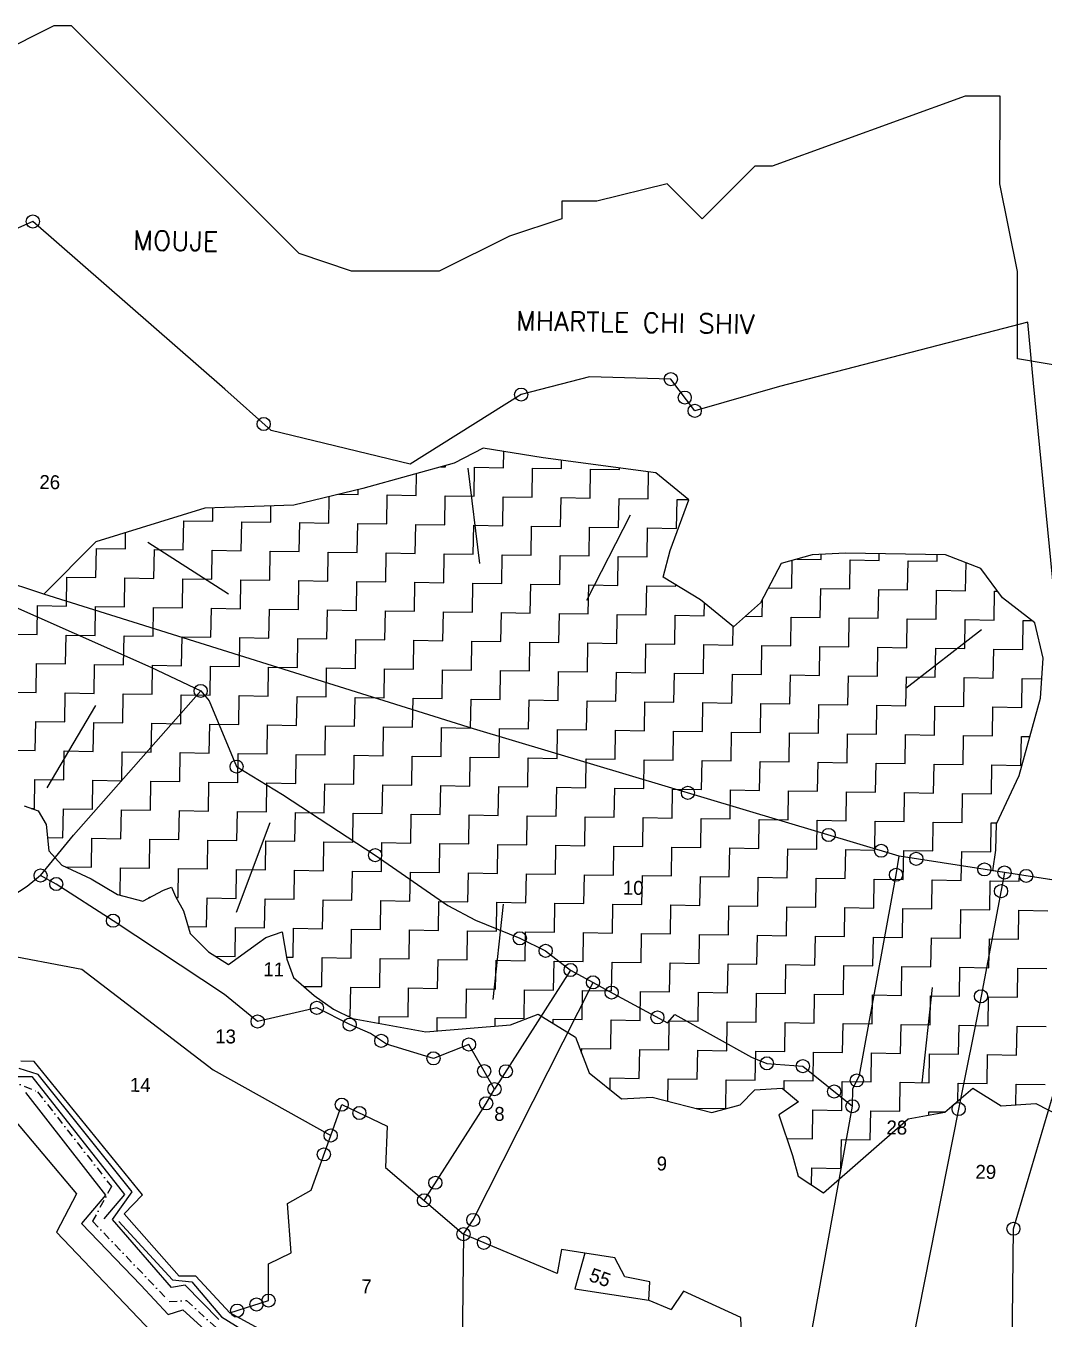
# Model space of a CAD drawing. Header units: metres. Extents: x 356669 to 359675, y 1739187 to 1741011.
# Drawn here: x 357577 to 358215, y 1739970 to 1740781 of the extents above; entities that cross this region are included whole.
import ezdxf

# ---------------------------------------------------------------- set-up
doc = ezdxf.new("R2010")
doc.units = ezdxf.units.M
doc.linetypes.add('DASHDOT', pattern=[1, 0.5, -0.25, 0, -0.25])
for name, color, linetype in [('LINE_WATER', 4, 'Continuous'), ('POLY_HATCH', 12, 'Continuous'), ('POLY_PARCEL', 6, 'Continuous'), ('POLY_WATER', 4, 'Continuous'), ('SYM_ARROW', 1, 'Continuous'), ('TEXT_MAPOUT', 7, 'Continuous'), ('TEXT_PARCEL', 7, 'Continuous'), ('V_BOUND_LINE', 7, 'Continuous'), ('V_BOUND_STREAM_LINE', 7, 'DASHDOT'), ('VILLAGE BOUNDRY', 15, 'Continuous')]:
    doc.layers.add(name, color=color, linetype=linetype)
doc.styles.get("Standard").update_dxf_attribs({"font": 'simplex.shx'})
doc.styles.add('TEXT_MAP', font='')
doc.styles.get('TEXT_MAP').set_extended_font_data('Kruti Dev 050')

msp = doc.modelspace()

# ---------------------------------------------------------------- linework, layer by layer
for centre in [(357581.81, 1740658.12), (357981.52, 1740559.29), (357887.72, 1740549.58), (357990.23, 1740547.7), (357996.46, 1740539.39), (357726.44, 1740531.13), (357686.95, 1740363.8), (357709.46, 1740316.35), (357992.22, 1740299.91), (358080.38, 1740273.5), (358113.32, 1740263.61), (357796.23, 1740260.81), (358135.3, 1740258.54), (357586.66, 1740248.04), (358122.62, 1740248.55), (358177.96, 1740251.89), (358190.58, 1740249.93), (358204.11, 1740247.82), (357596.47, 1740242.74), (358188.39, 1740238.29), (357632.05, 1740219.73), (357886.88, 1740208.7), (357903.09, 1740200.84), (357918.71, 1740188.83), (357932.76, 1740181.07), (357944.44, 1740174.66), (358175.85, 1740172.34), (357759.78, 1740165.08), (357722.63, 1740156.58), (357973.11, 1740159.12), (357780.3, 1740154.62), (357800.11, 1740144.45), (357855.04, 1740142.15), (357832.78, 1740133.43), (357864.56, 1740125.47), (357878.19, 1740125.33), (358041.7, 1740130.31), (358064.17, 1740128.52), (358098.07, 1740119.61), (357871.04, 1740114.12), (358083.89, 1740112.64), (357775.34, 1740104.42), (357786.4, 1740099.18), (357865.81, 1740105.23), (358095.36, 1740103.4), (358161.83, 1740101.67), (357768.4, 1740085.05), (357764.16, 1740073.22), (357833.98, 1740055.47), (357826.9, 1740044.41), (357857.73, 1740032.15), (358196.15, 1740026.61), (357851.59, 1740023.23), (357864.41, 1740017.83), (357721.91, 1739979.17), (357729.45, 1739981.58), (357709.82, 1739975.29)]:
    msp.add_circle(centre, 4.12)
at = {"layer": 'LINE_WATER'}
for p, q in [((357572.13, 1740122.14), (357581.17, 1740122)), ((357585.09, 1740123.39), (357573.27, 1740127.14)), ((357581.17, 1740122), (357639.2, 1740048.1)), ((357644.12, 1740049.67), (357585.09, 1740123.39)), ((357577.19, 1740112.04), (357627.32, 1740047.7)), ((357566.87, 1740098.75), (357609.11, 1740048.49)), ((357609.11, 1740048.49), (357596.64, 1740024.49)), ((357627.32, 1740047.7), (357612.33, 1740029.83)), ((357639.2, 1740048.1), (357626.19, 1740032.88)), ((357631.62, 1740032.32), (357644.12, 1740049.67)), ((357668.76, 1739989.76), (357631.62, 1740032.32)), ((357635.75, 1740031.14), (357669.25, 1739994.49)), ((357596.64, 1740024.49), (357660.75, 1739957.22)), ((357612.33, 1740029.83), (357649.49, 1739991.19)), ((357649.49, 1739991.19), (357666.68, 1739972.92)), ((357677.3, 1739991.23), (357668.76, 1739989.76)), ((357669.25, 1739994.49), (357681.48, 1739993.24)), ((357698.26, 1739969.65), (357677.3, 1739991.23)), ((357681.48, 1739993.24), (357699.92, 1739971.47)), ((357666.68, 1739972.92), (357675.78, 1739975.8)), ((357675.78, 1739975.8), (357700.73, 1739953.18)), ((357699.92, 1739971.47), (357723.65, 1739956.76))]:
    msp.add_line(p, q, dxfattribs=at)
at = {"layer": 'POLY_HATCH'}
for p, q in [((357863.99, 1740516.04), (357845.77, 1740506.59)), ((357901.43, 1740509.92), (357863.99, 1740516.04)), ((357972.2, 1740500.51), (357901.43, 1740509.92)), ((357845.77, 1740506.59), (357788.52, 1740490.8)), ((357992.8, 1740483.54), (357972.2, 1740500.51)), ((357788.52, 1740490.8), (357745.26, 1740480.34)), ((357689.62, 1740478.41), (357621.17, 1740457.23)), ((357745.26, 1740480.34), (357689.62, 1740478.41)), ((357981.2, 1740451.77), (357992.8, 1740483.54)), ((357588.68, 1740424.37), (357442.9, 1740472.54)), ((357621.17, 1740457.23), (357588.68, 1740424.37)), ((357976.77, 1740435.18), (357981.2, 1740451.77)), ((358050.6, 1740443.78), (358037.71, 1740418.98)), ((358070.14, 1740449.04), (358050.6, 1740443.78)), ((358091.01, 1740450.11), (358070.14, 1740449.04)), ((358153.57, 1740449.16), (358091.01, 1740450.11)), ((358175.68, 1740440.5), (358153.57, 1740449.16)), ((358189.31, 1740422.24), (358175.68, 1740440.5)), ((358000.2, 1740420.94), (357976.77, 1740435.18)), ((357588.68, 1740424.37), (357588.68, 1740424.37)), ((357588.68, 1740424.37), (357588.68, 1740424.37)), ((358020.79, 1740403.96), (358000.2, 1740420.94)), ((358209.63, 1740406.54), (358189.31, 1740422.24)), ((358037.71, 1740418.98), (358020.79, 1740403.96)), ((358214.85, 1740384.24), (358209.63, 1740406.54)), ((358213.08, 1740359.27), (358214.85, 1740384.24)), ((358199.83, 1740310.87), (358213.08, 1740359.27)), ((358185.47, 1740280.54), (358199.83, 1740310.87)), ((357576.31, 1740291.84), (357585.2, 1740288.52)), ((357585.2, 1740288.52), (357590.18, 1740280.15)), ((357590.18, 1740280.15), (357591.85, 1740263.55)), ((358185.22, 1740263.88), (358185.47, 1740280.54)), ((357591.85, 1740263.55), (357600.01, 1740254.49)), ((358183.2, 1740251.08), (358185.22, 1740263.88)), ((357600.01, 1740254.49), (357618.4, 1740245.92)), ((358190.58, 1740249.93), (358183.2, 1740251.08)), ((358204.11, 1740247.82), (358190.58, 1740249.93)), ((357618.4, 1740245.92), (357634.85, 1740236.11)), ((358229.61, 1740243.85), (358204.11, 1740247.82)), ((357634.85, 1740236.11), (357650.76, 1740232.04)), ((357650.76, 1740232.04), (357663.63, 1740238.86)), ((357663.63, 1740238.86), (357668.77, 1740240.7)), ((357668.77, 1740240.7), (357671.23, 1740234.92)), ((357671.23, 1740234.92), (357676.21, 1740225.92)), ((357676.21, 1740225.92), (357680.46, 1740211.82)), ((357680.46, 1740211.82), (357691.78, 1740200.17)), ((357722.51, 1740205.44), (357727.68, 1740209.19)), ((357727.68, 1740209.19), (357737.95, 1740212.86)), ((357737.95, 1740212.86), (357740.88, 1740195.6)), ((357704.43, 1740192.32), (357722.51, 1740205.44)), ((357691.78, 1740200.17), (357704.43, 1740192.32)), ((357740.88, 1740195.6), (357745.18, 1740184.05)), ((357745.18, 1740184.05), (357758.09, 1740172.82)), ((357758.09, 1740172.82), (357770.09, 1740164.35)), ((357770.09, 1740164.35), (357782.14, 1740158.43)), ((357881.05, 1740154.38), (357898.4, 1740161.13)), ((357898.4, 1740161.13), (357921.81, 1740146.75)), ((357782.14, 1740158.43), (357827.99, 1740150.08)), ((357827.99, 1740150.08), (357881.05, 1740154.38)), ((357921.81, 1740146.75), (357930.41, 1740124.3)), ((357930.41, 1740124.3), (357950.6, 1740108.05)), ((358025, 1740104.21), (358034.08, 1740113.64)), ((358034.08, 1740113.64), (358051.34, 1740114.65)), ((358051.34, 1740114.65), (358061.42, 1740106.21)), ((358153.28, 1740099.72), (358170.75, 1740114.76)), ((358170.75, 1740114.76), (358188.46, 1740103.65)), ((357950.6, 1740108.05), (357969.77, 1740109.03)), ((357969.77, 1740109.03), (358007.3, 1740099.53)), ((358007.3, 1740099.53), (358025, 1740104.21)), ((358061.42, 1740106.21), (358049.17, 1740098.1)), ((358188.46, 1740103.65), (358210.2, 1740105.23)), ((358210.2, 1740105.23), (358248.21, 1740085.52)), ((358049.17, 1740098.1), (358057.72, 1740072.46)), ((358077.16, 1740049.21), (358130.23, 1740095.6)), ((358130.23, 1740095.6), (358153.28, 1740099.72)), ((358057.72, 1740072.46), (358061.36, 1740059.65)), ((358061.36, 1740059.65), (358077.16, 1740049.21))]:
    msp.add_line(p, q, dxfattribs=at)
at = {"layer": 'POLY_HATCH', "linetype": 'Continuous'}
for p, q in [((357876.71, 1740503.71), (357876.86, 1740513.93)), ((357837.45, 1740504.3), (357840.38, 1740504.26)), ((357840.38, 1740504.26), (357840.39, 1740505.11)), ((357858.27, 1740485.82), (357858.54, 1740503.98)), ((357858.54, 1740503.98), (357876.71, 1740503.71)), ((357894.59, 1740485.27), (357894.87, 1740503.43)), ((357894.87, 1740503.43), (357913.03, 1740503.16)), ((357913.03, 1740503.16), (357913.11, 1740508.37)), ((357930.92, 1740484.72), (357931.2, 1740502.88)), ((357931.2, 1740502.88), (357949.36, 1740502.61)), ((357949.36, 1740502.61), (357949.37, 1740503.55)), ((357967.25, 1740484.17), (357967.5, 1740501.14)), ((357821.94, 1740486.37), (357822.15, 1740500.08)), ((357767.18, 1740469.03), (357767.43, 1740485.7)), ((357773.24, 1740487.1), (357785.61, 1740486.92)), ((357785.61, 1740486.92), (357785.66, 1740490.11)), ((357803.5, 1740468.48), (357803.78, 1740486.64)), ((357803.78, 1740486.64), (357821.94, 1740486.37)), ((357839.83, 1740467.93), (357840.1, 1740486.09)), ((357840.1, 1740486.09), (357858.27, 1740485.82)), ((357876.16, 1740467.38), (357876.43, 1740485.54)), ((357876.43, 1740485.54), (357894.59, 1740485.27)), ((357912.48, 1740466.83), (357912.76, 1740484.99)), ((357912.76, 1740484.99), (357930.92, 1740484.72)), ((357948.81, 1740466.28), (357949.08, 1740484.44)), ((357949.08, 1740484.44), (357967.25, 1740484.17)), ((357694.52, 1740470.13), (357694.65, 1740478.58)), ((357730.85, 1740469.58), (357731, 1740479.85)), ((357985.14, 1740465.73), (357985.41, 1740483.89)), ((357985.41, 1740483.89), (357992.5, 1740483.78)), ((357676.08, 1740452.24), (357676.36, 1740470.4)), ((357676.36, 1740470.4), (357694.52, 1740470.13)), ((357712.41, 1740451.69), (357712.69, 1740469.85)), ((357712.69, 1740469.85), (357730.85, 1740469.58)), ((357748.74, 1740451.14), (357749.01, 1740469.3)), ((357749.01, 1740469.3), (357767.18, 1740469.03)), ((357785.06, 1740450.59), (357785.34, 1740468.75)), ((357785.34, 1740468.75), (357803.5, 1740468.48)), ((357821.39, 1740450.04), (357821.67, 1740468.2)), ((357821.67, 1740468.2), (357839.83, 1740467.93)), ((357639.76, 1740452.79), (357639.91, 1740463.03)), ((357857.72, 1740449.49), (357857.99, 1740467.65)), ((357857.99, 1740467.65), (357876.16, 1740467.38)), ((357894.04, 1740448.94), (357894.32, 1740467.1)), ((357894.32, 1740467.1), (357912.48, 1740466.83)), ((357930.37, 1740448.39), (357930.65, 1740466.55)), ((357930.65, 1740466.55), (357948.81, 1740466.28)), ((357966.7, 1740447.84), (357966.97, 1740466)), ((357966.97, 1740466), (357985.14, 1740465.73)), ((357621.32, 1740434.9), (357621.59, 1740453.07)), ((357621.59, 1740453.07), (357639.76, 1740452.79)), ((357657.65, 1740434.35), (357657.92, 1740452.52)), ((357657.92, 1740452.52), (357676.08, 1740452.24)), ((357693.97, 1740433.8), (357694.25, 1740451.97)), ((357694.25, 1740451.97), (357712.41, 1740451.69)), ((357730.3, 1740433.25), (357730.57, 1740451.42)), ((357730.57, 1740451.42), (357748.74, 1740451.14)), ((357766.63, 1740432.7), (357766.9, 1740450.87)), ((357766.9, 1740450.87), (357785.06, 1740450.59)), ((357802.95, 1740432.15), (357803.23, 1740450.32)), ((357803.23, 1740450.32), (357821.39, 1740450.04)), ((357839.28, 1740431.6), (357839.55, 1740449.77)), ((357839.55, 1740449.77), (357857.72, 1740449.49)), ((357875.61, 1740431.05), (357875.88, 1740449.22)), ((357875.88, 1740449.22), (357894.04, 1740448.94)), ((357911.93, 1740430.5), (357912.21, 1740448.67)), ((357912.21, 1740448.67), (357930.37, 1740448.39)), ((357948.26, 1740429.95), (357948.53, 1740448.12)), ((357948.53, 1740448.12), (357966.7, 1740447.84)), ((358057.24, 1740428.3), (358057.5, 1740445.64)), ((358060.41, 1740446.42), (358075.68, 1740446.19)), ((358075.68, 1740446.19), (358075.72, 1740449.33)), ((358093.57, 1740427.75), (358093.84, 1740445.91)), ((358093.84, 1740445.91), (358112, 1740445.64)), ((358112, 1740445.64), (358112.07, 1740449.79)), ((358129.89, 1740427.2), (358130.17, 1740445.36)), ((358130.17, 1740445.36), (358148.33, 1740445.09)), ((358148.33, 1740445.09), (358148.39, 1740449.24)), ((358166.22, 1740426.65), (358166.48, 1740444.1)), ((357602.88, 1740417.02), (357603.16, 1740435.18)), ((357603.16, 1740435.18), (357621.32, 1740434.9)), ((357639.21, 1740416.46), (357639.48, 1740434.63)), ((357639.48, 1740434.63), (357657.65, 1740434.35)), ((357675.53, 1740415.91), (357675.81, 1740434.08)), ((357675.81, 1740434.08), (357693.97, 1740433.8)), ((357711.86, 1740415.36), (357712.14, 1740433.53)), ((357712.14, 1740433.53), (357730.3, 1740433.25)), ((357748.19, 1740414.81), (357748.46, 1740432.98)), ((357748.46, 1740432.98), (357766.63, 1740432.7)), ((357784.51, 1740414.26), (357784.79, 1740432.43)), ((357784.79, 1740432.43), (357802.95, 1740432.15)), ((357820.84, 1740413.71), (357821.12, 1740431.88)), ((357821.12, 1740431.88), (357839.28, 1740431.6)), ((357857.17, 1740413.16), (357857.44, 1740431.33)), ((357857.44, 1740431.33), (357875.61, 1740431.05)), ((357893.49, 1740412.61), (357893.77, 1740430.78)), ((357893.77, 1740430.78), (357911.93, 1740430.5)), ((357929.82, 1740412.06), (357930.1, 1740430.23)), ((357930.1, 1740430.23), (357948.26, 1740429.95)), ((357966.15, 1740411.51), (357966.42, 1740429.68)), ((357966.42, 1740429.68), (357984.59, 1740429.4)), ((357984.59, 1740429.4), (357984.6, 1740430.42)), ((358042.67, 1740428.52), (358057.24, 1740428.3)), ((358075.13, 1740409.86), (358075.4, 1740428.03)), ((358075.4, 1740428.03), (358093.57, 1740427.75)), ((358038.8, 1740410.41), (358038.97, 1740421.41)), ((358111.45, 1740409.31), (358111.73, 1740427.48)), ((358111.73, 1740427.48), (358129.89, 1740427.2)), ((358147.78, 1740408.76), (358148.06, 1740426.93)), ((358148.06, 1740426.93), (358166.22, 1740426.65)), ((358184.11, 1740408.21), (358184.38, 1740426.38)), ((358184.38, 1740426.38), (358186.24, 1740426.35)), ((357584.44, 1740399.13), (357584.72, 1740417.29)), ((357584.72, 1740417.29), (357602.88, 1740417.02)), ((357620.77, 1740398.58), (357621.04, 1740416.74)), ((357621.04, 1740416.74), (357639.21, 1740416.46)), ((357657.1, 1740398.03), (357657.37, 1740416.19)), ((357657.37, 1740416.19), (357675.53, 1740415.91)), ((357693.42, 1740397.48), (357693.7, 1740415.64)), ((357693.7, 1740415.64), (357711.86, 1740415.36)), ((357729.75, 1740396.93), (357730.02, 1740415.09)), ((357730.02, 1740415.09), (357748.19, 1740414.81)), ((357766.08, 1740396.38), (357766.35, 1740414.54)), ((357766.35, 1740414.54), (357784.51, 1740414.26)), ((357802.4, 1740395.83), (357802.68, 1740413.99)), ((357802.68, 1740413.99), (357820.84, 1740413.71)), ((357838.73, 1740395.28), (357839, 1740413.44)), ((357839, 1740413.44), (357857.17, 1740413.16)), ((357875.06, 1740394.73), (357875.33, 1740412.89)), ((357875.33, 1740412.89), (357893.49, 1740412.61)), ((357911.38, 1740394.18), (357911.66, 1740412.34)), ((357911.66, 1740412.34), (357929.82, 1740412.06)), ((357947.71, 1740393.63), (357947.98, 1740411.79)), ((357947.98, 1740411.79), (357966.15, 1740411.51)), ((358002.47, 1740410.96), (358002.6, 1740418.96)), ((357984.04, 1740393.07), (357984.31, 1740411.24)), ((357984.31, 1740411.24), (358002.47, 1740410.96)), ((358020.36, 1740392.52), (358020.54, 1740404.17)), ((358028.24, 1740410.57), (358038.8, 1740410.41)), ((358056.69, 1740391.97), (358056.96, 1740410.14)), ((358056.96, 1740410.14), (358075.13, 1740409.86)), ((358093.02, 1740391.42), (358093.29, 1740409.59)), ((358093.29, 1740409.59), (358111.45, 1740409.31)), ((358129.34, 1740390.87), (358129.62, 1740409.04)), ((358129.62, 1740409.04), (358147.78, 1740408.76)), ((358165.67, 1740390.32), (358165.94, 1740408.49)), ((358165.94, 1740408.49), (358184.11, 1740408.21)), ((358202, 1740389.77), (358202.27, 1740407.94)), ((358202.27, 1740407.94), (358207.93, 1740407.85)), ((357566.28, 1740399.4), (357584.44, 1740399.13)), ((357602.33, 1740380.69), (357602.61, 1740398.85)), ((357602.61, 1740398.85), (357620.77, 1740398.58)), ((357638.66, 1740380.14), (357638.93, 1740398.3)), ((357638.93, 1740398.3), (357657.1, 1740398.03)), ((357674.98, 1740379.59), (357675.26, 1740397.75)), ((357675.26, 1740397.75), (357693.42, 1740397.48)), ((357711.31, 1740379.04), (357711.59, 1740397.2)), ((357711.59, 1740397.2), (357729.75, 1740396.93)), ((357747.64, 1740378.49), (357747.91, 1740396.65)), ((357747.91, 1740396.65), (357766.08, 1740396.38)), ((357783.96, 1740377.94), (357784.24, 1740396.1)), ((357784.24, 1740396.1), (357802.4, 1740395.83)), ((357820.29, 1740377.39), (357820.57, 1740395.55)), ((357820.57, 1740395.55), (357838.73, 1740395.28)), ((357856.62, 1740376.84), (357856.89, 1740395)), ((357856.89, 1740395), (357875.06, 1740394.73)), ((357892.94, 1740376.29), (357893.22, 1740394.45)), ((357893.22, 1740394.45), (357911.38, 1740394.18)), ((357929.27, 1740375.74), (357929.55, 1740393.9)), ((357929.55, 1740393.9), (357947.71, 1740393.63)), ((357965.6, 1740375.19), (357965.87, 1740393.35)), ((357965.87, 1740393.35), (357984.04, 1740393.07)), ((358001.92, 1740374.64), (358002.2, 1740392.8)), ((358002.2, 1740392.8), (358020.36, 1740392.52)), ((358038.25, 1740374.09), (358038.53, 1740392.25)), ((358038.53, 1740392.25), (358056.69, 1740391.97)), ((358074.58, 1740373.54), (358074.85, 1740391.7)), ((358074.85, 1740391.7), (358093.02, 1740391.42)), ((358110.9, 1740372.99), (358111.18, 1740391.15)), ((358111.18, 1740391.15), (358129.34, 1740390.87)), ((358147.23, 1740372.44), (358147.51, 1740390.6)), ((358147.51, 1740390.6), (358165.67, 1740390.32)), ((358183.56, 1740371.89), (358183.83, 1740390.05)), ((358183.83, 1740390.05), (358202, 1740389.77)), ((357583.89, 1740362.8), (357584.17, 1740380.96)), ((357584.17, 1740380.96), (357602.33, 1740380.69)), ((357620.22, 1740362.25), (357620.49, 1740380.41)), ((357620.49, 1740380.41), (357638.66, 1740380.14)), ((357656.55, 1740361.7), (357656.82, 1740379.86)), ((357656.82, 1740379.86), (357674.98, 1740379.59)), ((357692.87, 1740361.15), (357693.15, 1740379.31)), ((357693.15, 1740379.31), (357711.31, 1740379.04)), ((357729.2, 1740360.6), (357729.47, 1740378.76)), ((357729.47, 1740378.76), (357747.64, 1740378.49)), ((357765.53, 1740360.05), (357765.8, 1740378.21)), ((357765.8, 1740378.21), (357783.96, 1740377.94)), ((357801.85, 1740359.5), (357802.13, 1740377.66)), ((357802.13, 1740377.66), (357820.29, 1740377.39)), ((357838.18, 1740358.95), (357838.45, 1740377.11)), ((357838.45, 1740377.11), (357856.62, 1740376.84)), ((357874.51, 1740358.4), (357874.78, 1740376.56)), ((357874.78, 1740376.56), (357892.94, 1740376.29)), ((357910.83, 1740357.85), (357911.11, 1740376.01)), ((357911.11, 1740376.01), (357929.27, 1740375.74)), ((357947.16, 1740357.3), (357947.43, 1740375.46)), ((357947.43, 1740375.46), (357965.6, 1740375.19)), ((357983.49, 1740356.75), (357983.76, 1740374.91)), ((357983.76, 1740374.91), (358001.92, 1740374.64)), ((358019.81, 1740356.2), (358020.09, 1740374.36)), ((358020.09, 1740374.36), (358038.25, 1740374.09)), ((358056.14, 1740355.65), (358056.41, 1740373.81)), ((358056.41, 1740373.81), (358074.58, 1740373.54)), ((358092.47, 1740355.1), (358092.74, 1740373.26)), ((358092.74, 1740373.26), (358110.9, 1740372.99)), ((358128.79, 1740354.55), (358129.07, 1740372.71)), ((358129.07, 1740372.71), (358147.23, 1740372.44)), ((358165.12, 1740354), (358165.39, 1740372.16)), ((358165.39, 1740372.16), (358183.56, 1740371.89)), ((358201.45, 1740353.45), (358201.72, 1740371.61)), ((358201.72, 1740371.61), (358213.94, 1740371.43)), ((357565.73, 1740363.08), (357583.89, 1740362.8)), ((357601.78, 1740344.36), (357602.06, 1740362.53)), ((357602.06, 1740362.53), (357620.22, 1740362.25)), ((357638.11, 1740343.81), (357638.38, 1740361.97)), ((357638.38, 1740361.97), (357656.55, 1740361.7)), ((357674.43, 1740343.26), (357674.71, 1740361.42)), ((357674.71, 1740361.42), (357692.87, 1740361.15)), ((357710.76, 1740342.71), (357711.04, 1740360.87)), ((357711.04, 1740360.87), (357729.2, 1740360.6)), ((357747.09, 1740342.16), (357747.36, 1740360.32)), ((357747.36, 1740360.32), (357765.53, 1740360.05)), ((357783.41, 1740341.61), (357783.69, 1740359.77)), ((357783.69, 1740359.77), (357801.85, 1740359.5)), ((357819.74, 1740341.06), (357820.02, 1740359.22)), ((357820.02, 1740359.22), (357838.18, 1740358.95)), ((357856.07, 1740340.51), (357856.34, 1740358.67)), ((357856.34, 1740358.67), (357874.51, 1740358.4)), ((357892.39, 1740339.96), (357892.67, 1740358.12)), ((357892.67, 1740358.12), (357910.83, 1740357.85)), ((357928.72, 1740339.41), (357929, 1740357.57)), ((357929, 1740357.57), (357947.16, 1740357.3)), ((357965.05, 1740338.86), (357965.32, 1740357.02)), ((357965.32, 1740357.02), (357983.49, 1740356.75)), ((358001.37, 1740338.31), (358001.65, 1740356.47)), ((358001.65, 1740356.47), (358019.81, 1740356.2)), ((358037.7, 1740337.76), (358037.98, 1740355.92)), ((358037.98, 1740355.92), (358056.14, 1740355.65)), ((358074.03, 1740337.21), (358074.3, 1740355.37)), ((358074.3, 1740355.37), (358092.47, 1740355.1)), ((358110.35, 1740336.66), (358110.63, 1740354.82)), ((358110.63, 1740354.82), (358128.79, 1740354.55)), ((358146.68, 1740336.11), (358146.96, 1740354.27)), ((358146.96, 1740354.27), (358165.12, 1740354)), ((358183.01, 1740335.56), (358183.28, 1740353.72)), ((358183.28, 1740353.72), (358201.45, 1740353.45)), ((357583.34, 1740326.47), (357583.62, 1740344.64)), ((357583.62, 1740344.64), (357601.78, 1740344.36)), ((357619.67, 1740325.92), (357619.94, 1740344.09)), ((357619.94, 1740344.09), (357638.11, 1740343.81)), ((357656, 1740325.37), (357656.27, 1740343.54)), ((357656.27, 1740343.54), (357674.43, 1740343.26)), ((357692.32, 1740324.82), (357692.6, 1740342.99)), ((357692.6, 1740342.99), (357710.76, 1740342.71)), ((357728.65, 1740324.27), (357728.92, 1740342.44)), ((357728.92, 1740342.44), (357747.09, 1740342.16)), ((357764.98, 1740323.72), (357765.25, 1740341.89)), ((357765.25, 1740341.89), (357783.41, 1740341.61)), ((357801.3, 1740323.17), (357801.58, 1740341.34)), ((357801.58, 1740341.34), (357819.74, 1740341.06)), ((357837.63, 1740322.62), (357837.9, 1740340.79)), ((357837.9, 1740340.79), (357856.07, 1740340.51)), ((357873.96, 1740322.07), (357874.23, 1740340.24)), ((357874.23, 1740340.24), (357892.39, 1740339.96)), ((357910.28, 1740321.52), (357910.56, 1740339.69)), ((357910.56, 1740339.69), (357928.72, 1740339.41)), ((357946.61, 1740320.97), (357946.88, 1740339.14)), ((357946.88, 1740339.14), (357965.05, 1740338.86)), ((357982.94, 1740320.42), (357983.21, 1740338.58)), ((357983.21, 1740338.58), (358001.37, 1740338.31)), ((358019.26, 1740319.87), (358019.54, 1740338.03)), ((358019.54, 1740338.03), (358037.7, 1740337.76)), ((358055.59, 1740319.32), (358055.86, 1740337.48)), ((358055.86, 1740337.48), (358074.03, 1740337.21)), ((358091.92, 1740318.77), (358092.19, 1740336.93)), ((358092.19, 1740336.93), (358110.35, 1740336.66)), ((358128.24, 1740318.22), (358128.52, 1740336.38)), ((358128.52, 1740336.38), (358146.68, 1740336.11)), ((358164.57, 1740317.67), (358164.84, 1740335.83)), ((358164.84, 1740335.83), (358183.01, 1740335.56)), ((358200.9, 1740317.12), (358201.17, 1740335.28)), ((358201.17, 1740335.28), (358206.49, 1740335.2)), ((357565.18, 1740326.75), (357583.34, 1740326.47)), ((357601.23, 1740308.04), (357601.51, 1740326.2)), ((357601.51, 1740326.2), (357619.67, 1740325.92)), ((357637.56, 1740307.48), (357637.83, 1740325.65)), ((357637.83, 1740325.65), (357656, 1740325.37)), ((357673.88, 1740306.93), (357674.16, 1740325.1)), ((357674.16, 1740325.1), (357692.32, 1740324.82)), ((357710.21, 1740306.38), (357710.49, 1740324.55)), ((357710.49, 1740324.55), (357728.65, 1740324.27)), ((357746.54, 1740305.83), (357746.81, 1740324)), ((357746.81, 1740324), (357764.98, 1740323.72)), ((357782.86, 1740305.28), (357783.14, 1740323.45)), ((357783.14, 1740323.45), (357801.3, 1740323.17)), ((357819.19, 1740304.73), (357819.47, 1740322.9)), ((357819.47, 1740322.9), (357837.63, 1740322.62)), ((357855.52, 1740304.18), (357855.79, 1740322.35)), ((357855.79, 1740322.35), (357873.96, 1740322.07)), ((357891.84, 1740303.63), (357892.12, 1740321.8)), ((357892.12, 1740321.8), (357910.28, 1740321.52)), ((357928.17, 1740303.08), (357928.45, 1740321.25)), ((357928.45, 1740321.25), (357946.61, 1740320.97)), ((357964.5, 1740302.53), (357964.77, 1740320.7)), ((357964.77, 1740320.7), (357982.94, 1740320.42)), ((358000.82, 1740301.98), (358001.1, 1740320.15)), ((358001.1, 1740320.15), (358019.26, 1740319.87)), ((358037.15, 1740301.43), (358037.43, 1740319.6)), ((358037.43, 1740319.6), (358055.59, 1740319.32)), ((358073.48, 1740300.88), (358073.75, 1740319.05)), ((358073.75, 1740319.05), (358091.92, 1740318.77)), ((358109.8, 1740300.33), (358110.08, 1740318.5)), ((358110.08, 1740318.5), (358128.24, 1740318.22)), ((358146.13, 1740299.78), (358146.41, 1740317.95)), ((358146.41, 1740317.95), (358164.57, 1740317.67)), ((358182.46, 1740299.23), (358182.73, 1740317.4)), ((358182.73, 1740317.4), (358200.9, 1740317.12)), ((357582.79, 1740290.15), (357583.07, 1740308.31)), ((357583.07, 1740308.31), (357601.23, 1740308.04)), ((357619.12, 1740289.6), (357619.39, 1740307.76)), ((357619.39, 1740307.76), (357637.56, 1740307.48)), ((357655.44, 1740289.05), (357655.72, 1740307.21)), ((357655.72, 1740307.21), (357673.88, 1740306.93)), ((357691.77, 1740288.5), (357692.05, 1740306.66)), ((357692.05, 1740306.66), (357710.21, 1740306.38)), ((357728.1, 1740287.95), (357728.37, 1740306.11)), ((357728.37, 1740306.11), (357746.54, 1740305.83)), ((357764.42, 1740287.4), (357764.7, 1740305.56)), ((357764.7, 1740305.56), (357782.86, 1740305.28)), ((357800.75, 1740286.85), (357801.03, 1740305.01)), ((357801.03, 1740305.01), (357819.19, 1740304.73)), ((357837.08, 1740286.3), (357837.35, 1740304.46)), ((357837.35, 1740304.46), (357855.52, 1740304.18)), ((357873.4, 1740285.75), (357873.68, 1740303.91)), ((357873.68, 1740303.91), (357891.84, 1740303.63)), ((357909.73, 1740285.2), (357910.01, 1740303.36)), ((357910.01, 1740303.36), (357928.17, 1740303.08)), ((357946.06, 1740284.65), (357946.33, 1740302.81)), ((357946.33, 1740302.81), (357964.5, 1740302.53)), ((357982.39, 1740284.09), (357982.66, 1740302.26)), ((357982.66, 1740302.26), (358000.82, 1740301.98)), ((358018.71, 1740283.54), (358018.99, 1740301.71)), ((358018.99, 1740301.71), (358037.15, 1740301.43)), ((358055.04, 1740282.99), (358055.31, 1740301.16)), ((358055.31, 1740301.16), (358073.48, 1740300.88)), ((358091.37, 1740282.44), (358091.64, 1740300.61)), ((358091.64, 1740300.61), (358109.8, 1740300.33)), ((358127.69, 1740281.89), (358127.97, 1740300.06)), ((358127.97, 1740300.06), (358146.13, 1740299.78)), ((358164.02, 1740281.34), (358164.29, 1740299.51)), ((358164.29, 1740299.51), (358182.46, 1740299.23)), ((357580.77, 1740290.18), (357582.79, 1740290.15)), ((357600.68, 1740271.71), (357600.95, 1740289.87)), ((357600.95, 1740289.87), (357619.12, 1740289.6)), ((357637.01, 1740271.16), (357637.28, 1740289.32)), ((357637.28, 1740289.32), (357655.44, 1740289.05)), ((357673.33, 1740270.61), (357673.61, 1740288.77)), ((357673.61, 1740288.77), (357691.77, 1740288.5)), ((357709.66, 1740270.06), (357709.93, 1740288.22)), ((357709.93, 1740288.22), (357728.1, 1740287.95)), ((357745.99, 1740269.51), (357746.26, 1740287.67)), ((357746.26, 1740287.67), (357764.42, 1740287.4)), ((357782.31, 1740268.96), (357782.59, 1740287.12)), ((357782.59, 1740287.12), (357800.75, 1740286.85)), ((357818.64, 1740268.41), (357818.91, 1740286.57)), ((357818.91, 1740286.57), (357837.08, 1740286.3)), ((357854.97, 1740267.86), (357855.24, 1740286.02)), ((357855.24, 1740286.02), (357873.4, 1740285.75)), ((357891.29, 1740267.31), (357891.57, 1740285.47)), ((357891.57, 1740285.47), (357909.73, 1740285.2)), ((357927.62, 1740266.76), (357927.89, 1740284.92)), ((357927.89, 1740284.92), (357946.06, 1740284.65)), ((357963.95, 1740266.21), (357964.22, 1740284.37)), ((357964.22, 1740284.37), (357982.39, 1740284.09)), ((358000.27, 1740265.66), (358000.55, 1740283.82)), ((358000.55, 1740283.82), (358018.71, 1740283.54)), ((358036.6, 1740265.11), (358036.88, 1740283.27)), ((358036.88, 1740283.27), (358055.04, 1740282.99)), ((358072.93, 1740264.56), (358073.2, 1740282.72)), ((358073.2, 1740282.72), (358091.37, 1740282.44)), ((358109.25, 1740264.01), (358109.53, 1740282.17)), ((358109.53, 1740282.17), (358127.69, 1740281.89)), ((358145.58, 1740263.46), (358145.86, 1740281.62)), ((358145.86, 1740281.62), (358164.02, 1740281.34)), ((358181.91, 1740262.91), (358182.18, 1740281.07)), ((358182.18, 1740281.07), (358185.7, 1740281.02)), ((357591.01, 1740271.85), (357600.68, 1740271.71)), ((357618.57, 1740253.27), (357618.84, 1740271.43)), ((357618.84, 1740271.43), (357637.01, 1740271.16)), ((357654.89, 1740252.72), (357655.17, 1740270.88)), ((357655.17, 1740270.88), (357673.33, 1740270.61)), ((357691.22, 1740252.17), (357691.5, 1740270.33)), ((357691.5, 1740270.33), (357709.66, 1740270.06)), ((357727.55, 1740251.62), (357727.82, 1740269.78)), ((357727.82, 1740269.78), (357745.99, 1740269.51)), ((357763.87, 1740251.07), (357764.15, 1740269.23)), ((357764.15, 1740269.23), (357782.31, 1740268.96)), ((357800.2, 1740250.52), (357800.48, 1740268.68)), ((357800.48, 1740268.68), (357818.64, 1740268.41)), ((357836.53, 1740249.97), (357836.8, 1740268.13)), ((357836.8, 1740268.13), (357854.97, 1740267.86)), ((357872.85, 1740249.42), (357873.13, 1740267.58)), ((357873.13, 1740267.58), (357891.29, 1740267.31)), ((357909.18, 1740248.87), (357909.46, 1740267.03)), ((357909.46, 1740267.03), (357927.62, 1740266.76)), ((357945.51, 1740248.32), (357945.78, 1740266.48)), ((357945.78, 1740266.48), (357963.95, 1740266.21)), ((357981.83, 1740247.77), (357982.11, 1740265.93)), ((357982.11, 1740265.93), (358000.27, 1740265.66)), ((358018.16, 1740247.22), (358018.44, 1740265.38)), ((358018.44, 1740265.38), (358036.6, 1740265.11)), ((358054.49, 1740246.67), (358054.76, 1740264.83)), ((358054.76, 1740264.83), (358072.93, 1740264.56)), ((358090.81, 1740246.12), (358091.09, 1740264.28)), ((358091.09, 1740264.28), (358109.25, 1740264.01)), ((358127.14, 1740245.57), (358127.42, 1740263.73)), ((358127.42, 1740263.73), (358145.58, 1740263.46)), ((358163.47, 1740245.02), (358163.74, 1740263.18)), ((358163.74, 1740263.18), (358181.91, 1740262.91)), ((357602.1, 1740253.52), (357618.57, 1740253.27)), ((357636.47, 1740235.7), (357636.73, 1740252.99)), ((357636.73, 1740252.99), (357654.89, 1740252.72)), ((357672.78, 1740234.28), (357673.06, 1740252.44)), ((357673.06, 1740252.44), (357691.22, 1740252.17)), ((357709.11, 1740233.73), (357709.38, 1740251.89)), ((357709.38, 1740251.89), (357727.55, 1740251.62)), ((357745.44, 1740233.18), (357745.71, 1740251.34)), ((357745.71, 1740251.34), (357763.87, 1740251.07)), ((357781.76, 1740232.63), (357782.04, 1740250.79)), ((357782.04, 1740250.79), (357800.2, 1740250.52)), ((357818.09, 1740232.08), (357818.36, 1740250.24)), ((357818.36, 1740250.24), (357836.53, 1740249.97)), ((357854.42, 1740231.53), (357854.69, 1740249.69)), ((357854.69, 1740249.69), (357872.85, 1740249.42)), ((357890.74, 1740230.98), (357891.02, 1740249.14)), ((357891.02, 1740249.14), (357909.18, 1740248.87)), ((357927.07, 1740230.43), (357927.34, 1740248.59)), ((357927.34, 1740248.59), (357945.51, 1740248.32)), ((357963.4, 1740229.88), (357963.67, 1740248.04)), ((357963.67, 1740248.04), (357981.83, 1740247.77)), ((357999.72, 1740229.33), (358000, 1740247.49)), ((358000, 1740247.49), (358018.16, 1740247.22)), ((358036.05, 1740228.78), (358036.32, 1740246.94)), ((358036.32, 1740246.94), (358054.49, 1740246.67)), ((358072.38, 1740228.23), (358072.65, 1740246.39)), ((358072.65, 1740246.39), (358090.81, 1740246.12)), ((358108.7, 1740227.68), (358108.98, 1740245.84)), ((358108.98, 1740245.84), (358127.14, 1740245.57)), ((358145.03, 1740227.13), (358145.3, 1740245.29)), ((358145.3, 1740245.29), (358163.47, 1740245.02)), ((358181.36, 1740226.58), (358181.63, 1740244.74)), ((358181.63, 1740244.74), (358199.79, 1740244.47)), ((358199.79, 1740244.47), (358199.86, 1740248.48)), ((357654.61, 1740234.08), (357654.62, 1740234.56)), ((357654.62, 1740234.56), (357655.48, 1740234.54)), ((357671.58, 1740234.3), (357672.78, 1740234.28)), ((357690.67, 1740215.84), (357690.95, 1740234.01)), ((357690.95, 1740234.01), (357709.11, 1740233.73)), ((357727, 1740215.29), (357727.27, 1740233.46)), ((357727.27, 1740233.46), (357745.44, 1740233.18)), ((357763.32, 1740214.74), (357763.6, 1740232.91)), ((357763.6, 1740232.91), (357781.76, 1740232.63)), ((357799.65, 1740214.19), (357799.93, 1740232.36)), ((357799.93, 1740232.36), (357818.09, 1740232.08)), ((357835.98, 1740213.64), (357836.25, 1740231.81)), ((357836.25, 1740231.81), (357854.42, 1740231.53)), ((357872.3, 1740213.09), (357872.58, 1740231.26)), ((357872.58, 1740231.26), (357890.74, 1740230.98)), ((357908.63, 1740212.54), (357908.91, 1740230.71)), ((357908.91, 1740230.71), (357927.07, 1740230.43)), ((357944.96, 1740211.99), (357945.23, 1740230.16)), ((357945.23, 1740230.16), (357963.4, 1740229.88)), ((357981.28, 1740211.44), (357981.56, 1740229.6)), ((357981.56, 1740229.6), (357999.72, 1740229.33)), ((358017.61, 1740210.89), (358017.89, 1740229.05)), ((358017.89, 1740229.05), (358036.05, 1740228.78)), ((358053.94, 1740210.34), (358054.21, 1740228.5)), ((358054.21, 1740228.5), (358072.38, 1740228.23)), ((358090.26, 1740209.79), (358090.54, 1740227.95)), ((358090.54, 1740227.95), (358108.7, 1740227.68)), ((358126.59, 1740209.24), (358126.87, 1740227.4)), ((358126.87, 1740227.4), (358145.03, 1740227.13)), ((358162.92, 1740208.69), (358163.19, 1740226.85)), ((358163.19, 1740226.85), (358181.36, 1740226.58)), ((358199.24, 1740208.14), (358199.52, 1740226.3)), ((358199.52, 1740226.3), (358217.68, 1740226.03)), ((357679.2, 1740216.02), (357690.67, 1740215.84)), ((357708.56, 1740197.4), (357708.83, 1740215.57)), ((357708.83, 1740215.57), (357727, 1740215.29)), ((357744.89, 1740196.85), (357745.16, 1740215.02)), ((357745.16, 1740215.02), (357763.32, 1740214.74)), ((357781.21, 1740196.3), (357781.49, 1740214.47)), ((357781.49, 1740214.47), (357799.65, 1740214.19)), ((357817.54, 1740195.75), (357817.81, 1740213.92)), ((357817.81, 1740213.92), (357835.98, 1740213.64)), ((357853.87, 1740195.2), (357854.14, 1740213.37)), ((357854.14, 1740213.37), (357872.3, 1740213.09)), ((357890.19, 1740194.65), (357890.47, 1740212.82)), ((357890.47, 1740212.82), (357908.63, 1740212.54)), ((357926.52, 1740194.1), (357926.79, 1740212.27)), ((357926.79, 1740212.27), (357944.96, 1740211.99)), ((357962.85, 1740193.55), (357963.12, 1740211.72)), ((357963.12, 1740211.72), (357981.28, 1740211.44)), ((357999.17, 1740193), (357999.45, 1740211.17)), ((357999.45, 1740211.17), (358017.61, 1740210.89)), ((358035.5, 1740192.45), (358035.77, 1740210.62)), ((358035.77, 1740210.62), (358053.94, 1740210.34)), ((358071.83, 1740191.9), (358072.1, 1740210.07)), ((358072.1, 1740210.07), (358090.26, 1740209.79)), ((358108.15, 1740191.35), (358108.43, 1740209.52)), ((358108.43, 1740209.52), (358126.59, 1740209.24)), ((358144.48, 1740190.8), (358144.75, 1740208.97)), ((358144.75, 1740208.97), (358162.92, 1740208.69)), ((358180.81, 1740190.25), (358181.08, 1740208.42)), ((358181.08, 1740208.42), (358199.24, 1740208.14)), ((357695.93, 1740197.6), (357708.56, 1740197.4)), ((357740.66, 1740196.92), (357744.89, 1740196.85)), ((357762.77, 1740178.42), (357763.05, 1740196.58)), ((357763.05, 1740196.58), (357781.21, 1740196.3)), ((357799.1, 1740177.87), (357799.38, 1740196.03)), ((357799.38, 1740196.03), (357817.54, 1740195.75)), ((357835.43, 1740177.32), (357835.7, 1740195.48)), ((357835.7, 1740195.48), (357853.87, 1740195.2)), ((357871.75, 1740176.77), (357872.03, 1740194.93)), ((357872.03, 1740194.93), (357890.19, 1740194.65)), ((357908.08, 1740176.22), (357908.36, 1740194.38)), ((357908.36, 1740194.38), (357926.52, 1740194.1)), ((357944.41, 1740175.67), (357944.68, 1740193.83)), ((357944.68, 1740193.83), (357962.85, 1740193.55)), ((357980.73, 1740175.11), (357981.01, 1740193.28)), ((357981.01, 1740193.28), (357999.17, 1740193)), ((358017.06, 1740174.56), (358017.34, 1740192.73)), ((358017.34, 1740192.73), (358035.5, 1740192.45)), ((358053.39, 1740174.01), (358053.66, 1740192.18)), ((358053.66, 1740192.18), (358071.83, 1740191.9)), ((358089.71, 1740173.46), (358089.99, 1740191.63)), ((358089.99, 1740191.63), (358108.15, 1740191.35)), ((358126.04, 1740172.91), (358126.32, 1740191.08)), ((358126.32, 1740191.08), (358144.48, 1740190.8)), ((358162.37, 1740172.36), (358162.64, 1740190.53)), ((358162.64, 1740190.53), (358180.81, 1740190.25)), ((358198.69, 1740171.81), (358198.97, 1740189.98)), ((358198.97, 1740189.98), (358217.13, 1740189.7)), ((357751.46, 1740178.59), (357762.77, 1740178.42)), ((357780.66, 1740159.98), (357780.94, 1740178.14)), ((357780.94, 1740178.14), (357799.1, 1740177.87)), ((357816.99, 1740159.43), (357817.26, 1740177.59)), ((357817.26, 1740177.59), (357835.43, 1740177.32)), ((357853.32, 1740158.88), (357853.59, 1740177.04)), ((357853.59, 1740177.04), (357871.75, 1740176.77)), ((357889.64, 1740158.33), (357889.92, 1740176.49)), ((357889.92, 1740176.49), (357908.08, 1740176.22)), ((357925.97, 1740157.78), (357926.24, 1740175.94)), ((357926.24, 1740175.94), (357944.41, 1740175.67)), ((357962.3, 1740157.23), (357962.57, 1740175.39)), ((357962.57, 1740175.39), (357980.73, 1740175.11)), ((357998.62, 1740156.68), (357998.9, 1740174.84)), ((357998.9, 1740174.84), (358017.06, 1740174.56)), ((358034.95, 1740156.13), (358035.22, 1740174.29)), ((358035.22, 1740174.29), (358053.39, 1740174.01)), ((358071.28, 1740155.58), (358071.55, 1740173.74)), ((358071.55, 1740173.74), (358089.71, 1740173.46)), ((358107.6, 1740155.03), (358107.88, 1740173.19)), ((358107.88, 1740173.19), (358126.04, 1740172.91)), ((358143.93, 1740154.48), (358144.2, 1740172.64)), ((358144.2, 1740172.64), (358162.37, 1740172.36)), ((358180.26, 1740153.93), (358180.53, 1740172.09)), ((358180.53, 1740172.09), (358198.69, 1740171.81)), ((357778.94, 1740160), (357780.66, 1740159.98)), ((357798.76, 1740155.4), (357798.83, 1740159.7)), ((357798.83, 1740159.7), (357816.99, 1740159.43)), ((357835.02, 1740150.65), (357835.15, 1740159.15)), ((357835.15, 1740159.15), (357853.32, 1740158.88)), ((357871.4, 1740153.6), (357871.48, 1740158.6)), ((357871.48, 1740158.6), (357889.64, 1740158.33)), ((357907.77, 1740155.38), (357907.81, 1740158.05)), ((357907.81, 1740158.05), (357925.97, 1740157.78)), ((357943.86, 1740139.34), (357944.13, 1740157.5)), ((357944.13, 1740157.5), (357962.3, 1740157.23)), ((357980.18, 1740138.79), (357980.46, 1740156.95)), ((357980.46, 1740156.95), (357998.62, 1740156.68)), ((358016.51, 1740138.24), (358016.79, 1740156.4)), ((358016.79, 1740156.4), (358034.95, 1740156.13)), ((358052.84, 1740137.69), (358053.11, 1740155.85)), ((358053.11, 1740155.85), (358071.28, 1740155.58)), ((358089.16, 1740137.14), (358089.44, 1740155.3)), ((358089.44, 1740155.3), (358107.6, 1740155.03)), ((358125.49, 1740136.59), (358125.77, 1740154.75)), ((358125.77, 1740154.75), (358143.93, 1740154.48)), ((358161.82, 1740136.04), (358162.09, 1740154.2)), ((358162.09, 1740154.2), (358180.26, 1740153.93)), ((358198.14, 1740135.49), (358198.42, 1740153.65)), ((358198.42, 1740153.65), (358216.58, 1740153.38)), ((357925.65, 1740136.72), (357925.69, 1740139.61)), ((357925.69, 1740139.61), (357943.86, 1740139.34)), ((357961.75, 1740120.9), (357962.02, 1740139.06)), ((357962.02, 1740139.06), (357980.18, 1740138.79)), ((357998.07, 1740120.35), (357998.35, 1740138.51)), ((357998.35, 1740138.51), (358016.51, 1740138.24)), ((358034.4, 1740119.8), (358034.67, 1740137.96)), ((358034.67, 1740137.96), (358052.84, 1740137.69)), ((358070.73, 1740119.25), (358071, 1740137.41)), ((358071, 1740137.41), (358089.16, 1740137.14)), ((358107.05, 1740118.7), (358107.33, 1740136.86)), ((358107.33, 1740136.86), (358125.49, 1740136.59)), ((358143.38, 1740118.15), (358143.65, 1740136.31)), ((358143.65, 1740136.31), (358161.82, 1740136.04)), ((358179.71, 1740117.6), (358179.98, 1740135.76)), ((358179.98, 1740135.76), (358198.14, 1740135.49)), ((357943.47, 1740113.78), (357943.58, 1740121.18)), ((357943.58, 1740121.18), (357961.75, 1740120.9)), ((357979.7, 1740106.52), (357979.91, 1740120.62)), ((357979.91, 1740120.62), (357998.07, 1740120.35)), ((358015.96, 1740101.91), (358016.24, 1740120.07)), ((358016.24, 1740120.07), (358034.4, 1740119.8)), ((358052.47, 1740113.7), (358052.56, 1740119.52)), ((358052.56, 1740119.52), (358070.73, 1740119.25)), ((358088.61, 1740100.81), (358088.89, 1740118.97)), ((358088.89, 1740118.97), (358107.05, 1740118.7)), ((358124.94, 1740100.26), (358125.22, 1740118.42)), ((358125.22, 1740118.42), (358143.38, 1740118.15)), ((358161.37, 1740106.68), (358161.54, 1740117.87)), ((358161.54, 1740117.87), (358179.71, 1740117.6)), ((358197.67, 1740104.32), (358197.87, 1740117.32)), ((358197.87, 1740117.32), (358216.03, 1740117.05)), ((357997.79, 1740101.94), (357997.8, 1740102.19)), ((357997.8, 1740102.19), (358015.96, 1740101.91)), ((358070.18, 1740082.92), (358070.45, 1740101.09)), ((358070.45, 1740101.09), (358088.61, 1740100.81)), ((358106.5, 1740082.37), (358106.78, 1740100.54)), ((358106.78, 1740100.54), (358124.94, 1740100.26)), ((358143.07, 1740097.89), (358143.1, 1740099.99)), ((358143.1, 1740099.99), (358153.41, 1740099.83)), ((358054.15, 1740083.17), (358070.18, 1740082.92)), ((358088.06, 1740064.48), (358088.34, 1740082.65)), ((358088.34, 1740082.65), (358106.5, 1740082.37)), ((358069.74, 1740054.12), (358069.9, 1740064.76)), ((358069.9, 1740064.76), (358088.06, 1740064.48))]:
    msp.add_line(p, q, dxfattribs=at)
at = {"layer": 'POLY_PARCEL'}
for p, q in [((357588.68, 1740424.37), (357442.9, 1740472.54)), ((357523.34, 1740437.26), (357655.81, 1740378.6)), ((357857.82, 1740340.1), (357588.68, 1740424.37)), ((357588.68, 1740424.37), (357588.68, 1740424.37)), ((357588.68, 1740424.37), (357588.68, 1740424.37)), ((357655.81, 1740378.6), (357686.95, 1740363.8)), ((357607.36, 1740273.46), (357686.95, 1740363.8)), ((357686.95, 1740363.8), (357692.3, 1740357.56)), ((357692.3, 1740357.56), (357709.46, 1740316.35)), ((358124.67, 1740260.2), (357857.82, 1740340.1)), ((357709.46, 1740316.35), (357738.22, 1740298.88)), ((357738.22, 1740298.88), (357796.23, 1740260.81)), ((357586.66, 1740248.04), (357607.36, 1740273.46)), ((357796.23, 1740260.81), (357841.83, 1740229.31)), ((358122.62, 1740248.55), (358124.67, 1740260.2)), ((358124.67, 1740260.2), (358124.67, 1740260.2)), ((358190.58, 1740249.93), (358124.67, 1740260.2)), ((358190.58, 1740249.93), (358175.85, 1740172.34)), ((358229.61, 1740243.85), (358190.58, 1740249.93)), ((357578.22, 1740241.27), (357563.19, 1740231.35)), ((357586.66, 1740248.04), (357578.22, 1740241.27)), ((357596.47, 1740242.74), (357586.66, 1740248.04)), ((357632.05, 1740219.73), (357596.47, 1740242.74)), ((358099.65, 1740122.91), (358122.62, 1740248.55)), ((357841.83, 1740229.31), (357859.11, 1740219.99)), ((357701.85, 1740173.57), (357632.05, 1740219.73)), ((357859.11, 1740219.99), (357886.88, 1740208.7)), ((357886.88, 1740208.7), (357903.09, 1740200.84)), ((357532.77, 1740204.57), (357612.44, 1740189.45)), ((357903.09, 1740200.84), (357918.71, 1740188.83)), ((357612.44, 1740189.45), (357694.73, 1740126.22)), ((357918.71, 1740188.83), (357871.04, 1740114.12)), ((357918.71, 1740188.83), (357932.76, 1740181.07)), ((357857.73, 1740032.15), (357932.76, 1740181.07)), ((357932.76, 1740181.07), (357940.3, 1740176.9)), ((357940.3, 1740176.9), (357979.49, 1740155.66)), ((357722.63, 1740156.58), (357701.85, 1740173.57)), ((358175.85, 1740172.34), (358161.83, 1740101.67)), ((357759.78, 1740165.08), (357722.63, 1740156.58)), ((357780.3, 1740154.62), (357759.78, 1740165.08)), ((357979.49, 1740155.66), (357983.93, 1740161.02)), ((357983.93, 1740161.02), (358032.15, 1740134.2)), ((357793.28, 1740148.99), (357780.3, 1740154.62)), ((357803.34, 1740142.31), (357793.28, 1740148.99)), ((357832.78, 1740133.43), (357803.34, 1740142.31)), ((357855.04, 1740142.15), (357832.78, 1740133.43)), ((357871.04, 1740114.12), (357855.04, 1740142.15)), ((358032.15, 1740134.2), (358041.7, 1740130.31)), ((358041.7, 1740130.31), (358064.17, 1740128.52)), ((358064.17, 1740128.52), (358095.36, 1740103.4)), ((357694.73, 1740126.22), (357694.73, 1740126.22)), ((357694.73, 1740126.22), (357694.73, 1740126.22)), ((357694.73, 1740126.22), (357768.4, 1740085.05)), ((358095.52, 1740114.27), (358099.65, 1740122.91)), ((357865.81, 1740105.23), (357871.04, 1740114.12)), ((358095.36, 1740103.4), (358095.52, 1740114.27)), ((358196.15, 1740026.61), (358223.35, 1740118.55)), ((357768.4, 1740085.05), (357775.34, 1740104.42)), ((357775.34, 1740104.42), (357803.83, 1740090.91)), ((357826.9, 1740044.41), (357865.81, 1740105.23)), ((358065.67, 1739938.76), (358095.36, 1740103.4)), ((358161.83, 1740101.67), (358133.19, 1739956.84)), ((358161.83, 1740101.67), (358161.83, 1740101.67)), ((357803.83, 1740090.91), (357802.82, 1740065.07)), ((357756.13, 1740050.82), (357768.4, 1740085.05)), ((357768.4, 1740085.05), (357768.4, 1740085.05)), ((357802.82, 1740065.07), (357826.9, 1740044.41)), ((357741.29, 1740042.46), (357756.13, 1740050.82)), ((357743.63, 1740011.58), (357741.29, 1740042.46)), ((357826.9, 1740044.41), (357851.59, 1740023.23)), ((357851.59, 1740023.23), (357857.73, 1740032.15)), ((357857.73, 1740032.15), (357857.73, 1740032.15)), ((357857.73, 1740032.15), (357857.73, 1740032.15)), ((357851.59, 1740023.23), (357850.68, 1739945.16)), ((357910.29, 1739998.51), (357851.59, 1740023.23)), ((357851.59, 1740023.23), (357851.59, 1740023.23)), ((358195.24, 1739944.98), (358196.15, 1740026.61)), ((357729.49, 1740004.63), (357743.63, 1740011.58)), ((357913.06, 1740013.69), (357910.29, 1739998.51)), ((357927.56, 1740011.41), (357913.06, 1740013.69)), ((357927.56, 1740011.41), (357921.39, 1739988.92)), ((357946.37, 1740008.47), (357927.56, 1740011.41)), ((357952.71, 1739996.41), (357946.37, 1740008.47)), ((357729.45, 1739981.58), (357729.49, 1740004.63)), ((357968.27, 1739993.28), (357952.71, 1739996.41)), ((357967.74, 1739981.78), (357968.27, 1739993.28)), ((357921.39, 1739988.92), (357967.74, 1739981.78)), ((357967.74, 1739981.78), (357981.8, 1739976.04)), ((357989.4, 1739987.51), (357981.8, 1739976.04)), ((358025.44, 1739971.02), (357989.4, 1739987.51)), ((357705.32, 1739973.85), (357729.45, 1739981.58)), ((357981.8, 1739976.04), (357981.8, 1739976.04)), ((358025.93, 1739955.43), (358025.44, 1739971.02))]:
    msp.add_line(p, q, dxfattribs=at)
at = {"layer": 'POLY_WATER'}
for p, q in [((357582.7, 1740131.52), (357574.28, 1740131.65)), ((357650.5, 1740047.83), (357582.7, 1740131.52)), ((357639.06, 1740035.97), (357650.5, 1740047.83)), ((357673.4, 1739996.82), (357639.06, 1740035.97)), ((357684.01, 1739996.97), (357673.4, 1739996.82)), ((357705.32, 1739973.85), (357684.01, 1739996.97)), ((357725.44, 1739962.85), (357705.32, 1739973.85))]:
    msp.add_line(p, q, dxfattribs=at)
at = {"layer": 'SYM_ARROW'}
for points in [[(357854.36, 1740503.36), (357861.69, 1740443.68)], [(357956.1, 1740473.89), (357928.6, 1740420.41)], [(357653.78, 1740457.13), (357704.37, 1740424.64)], [(358176.13, 1740402.2), (358128.65, 1740365.31)], [(357590.71, 1740302.94), (357621.35, 1740354.68)], [(357709.32, 1740225.17), (357730.58, 1740281.41)], [(357870.24, 1740170.33), (357876.62, 1740230.12)], [(358139.06, 1740118.08), (358145.44, 1740177.86)]]:
    msp.add_lwpolyline(points, dxfattribs=at)
for points in [[(357854.32, 1740503.35), (357854.33, 1740503.61), (357854.4, 1740503.36)], [(357956.06, 1740473.91), (357956.21, 1740474.11), (357956.14, 1740473.87)], [(357653.76, 1740457.1), (357653.57, 1740457.27), (357653.8, 1740457.17)], [(358176.1, 1740402.24), (358176.33, 1740402.36), (358176.16, 1740402.17)], [(357590.75, 1740302.92), (357590.59, 1740302.73), (357590.68, 1740302.96)], [(357709.36, 1740225.15), (357709.23, 1740224.93), (357709.28, 1740225.18)], [(357870.28, 1740170.33), (357870.21, 1740170.08), (357870.19, 1740170.34)], [(358139.1, 1740118.07), (358139.03, 1740117.83), (358139.01, 1740118.08)]]:
    msp.add_solid(points, dxfattribs=at)
at = {"layer": 'V_BOUND_LINE'}
for p, q in [((357581.81, 1740658.12), (357505.48, 1740624.38)), ((357701.99, 1740552.89), (357581.81, 1740658.12)), ((358189.99, 1740591.06), (358049.69, 1740554.58)), ((358205.21, 1740595.05), (358189.99, 1740591.06)), ((358208.72, 1740556.76), (358205.21, 1740595.05)), ((357930.63, 1740560.8), (357887.72, 1740549.58)), ((357981.52, 1740559.29), (357930.63, 1740560.8)), ((357996.46, 1740539.39), (357981.52, 1740559.29)), ((357731.12, 1740526.97), (357701.99, 1740552.89)), ((357887.72, 1740549.58), (357818.14, 1740505.98)), ((358049.69, 1740554.58), (357996.46, 1740539.39)), ((358221.58, 1740424.47), (358208.72, 1740556.76)), ((357818.14, 1740505.98), (357731.12, 1740526.97))]:
    msp.add_line(p, q, dxfattribs=at)
at = {"layer": 'V_BOUND_STREAM_LINE', "ltscale": 10}
for p, q in [((357557.66, 1740123.68), (357584.79, 1740112.52)), ((357584.79, 1740112.52), (357631.04, 1740053.14)), ((357631.04, 1740053.14), (357619.27, 1740031.3)), ((357619.27, 1740031.3), (357667.31, 1739980.97)), ((357667.31, 1739980.97), (357678.08, 1739981.64)), ((357678.08, 1739981.64), (357707.45, 1739954.74))]:
    msp.add_line(p, q, dxfattribs=at)
at = {"layer": 'VILLAGE BOUNDRY', "ltscale": 0.1}
for p, q in [((357594.98, 1740780.75), (357529.07, 1740747.84)), ((357605.94, 1740780.74), (357594.98, 1740780.75)), ((357748.61, 1740637.97), (357605.94, 1740780.74)), ((358165.82, 1740736.61), (358045.04, 1740692.76)), ((358187.75, 1740736.6), (358165.82, 1740736.61)), ((358187.73, 1740681.71), (358187.75, 1740736.6)), ((358034.05, 1740692.76), (358001.1, 1740659.87)), ((358045.04, 1740692.76), (358034.05, 1740692.76)), ((357979.15, 1740681.78), (357935.24, 1740670.83)), ((358001.1, 1740659.87), (357979.15, 1740681.78)), ((358198.71, 1740626.84), (358187.73, 1740681.71)), ((357935.24, 1740670.83), (357913.28, 1740670.84)), ((357913.28, 1740670.84), (357913.28, 1740659.87)), ((357913.28, 1740659.87), (357880.34, 1740648.89)), ((357880.34, 1740648.89), (357836.44, 1740626.97)), ((357781.54, 1740626.99), (357748.61, 1740637.97)), ((357836.44, 1740626.97), (357781.54, 1740626.99)), ((358198.69, 1740571.94), (358198.71, 1740626.84)), ((358264.55, 1740560.92), (358198.69, 1740571.94))]:
    msp.add_line(p, q, dxfattribs=at)

# ---------------------------------------------------------------- texts
at = {"layer": 'TEXT_MAPOUT'}
for s, height, p in [('MOUJE', 12.11, (357644.54, 1740640.29)), ('MHARTLE CHI SHIV', 12.1103, (357884.36, 1740589.88))]:
    msp.add_text(s, height=height, rotation=359.13232, dxfattribs=at).set_placement(p)
at = {"layer": 'TEXT_PARCEL', "style": 'TEXT_MAP'}
for s, height, rotation, p in [('26', 8.719, 359.13232, (357585.85, 1740490.43)), ('10', 8.719, 359.13232, (357951.42, 1740236.11)), ('11', 8.719, 359.13232, (357726.21, 1740184.95)), ('13', 8.719, 359.13232, (357696.02, 1740142.94)), ('14', 8.719, 359.13232, (357642.55, 1740112.51)), ('8', 8.72, 359.13232, (357870.83, 1740094.3)), ('28', 8.719, 359.13232, (358116.57, 1740085.82)), ('9', 8.72, 359.13232, (357972.57, 1740063.18)), ('29', 8.719, 359.13232, (358172.32, 1740058)), ('55', 8.719, 340.63072, (357929.66, 1739994.08)), ('7', 8.72, 359.13232, (357787.5, 1739986.22))]:
    msp.add_text(s, height=height, rotation=rotation, dxfattribs=at).set_placement(p)

doc.saveas('drawing.dxf')
